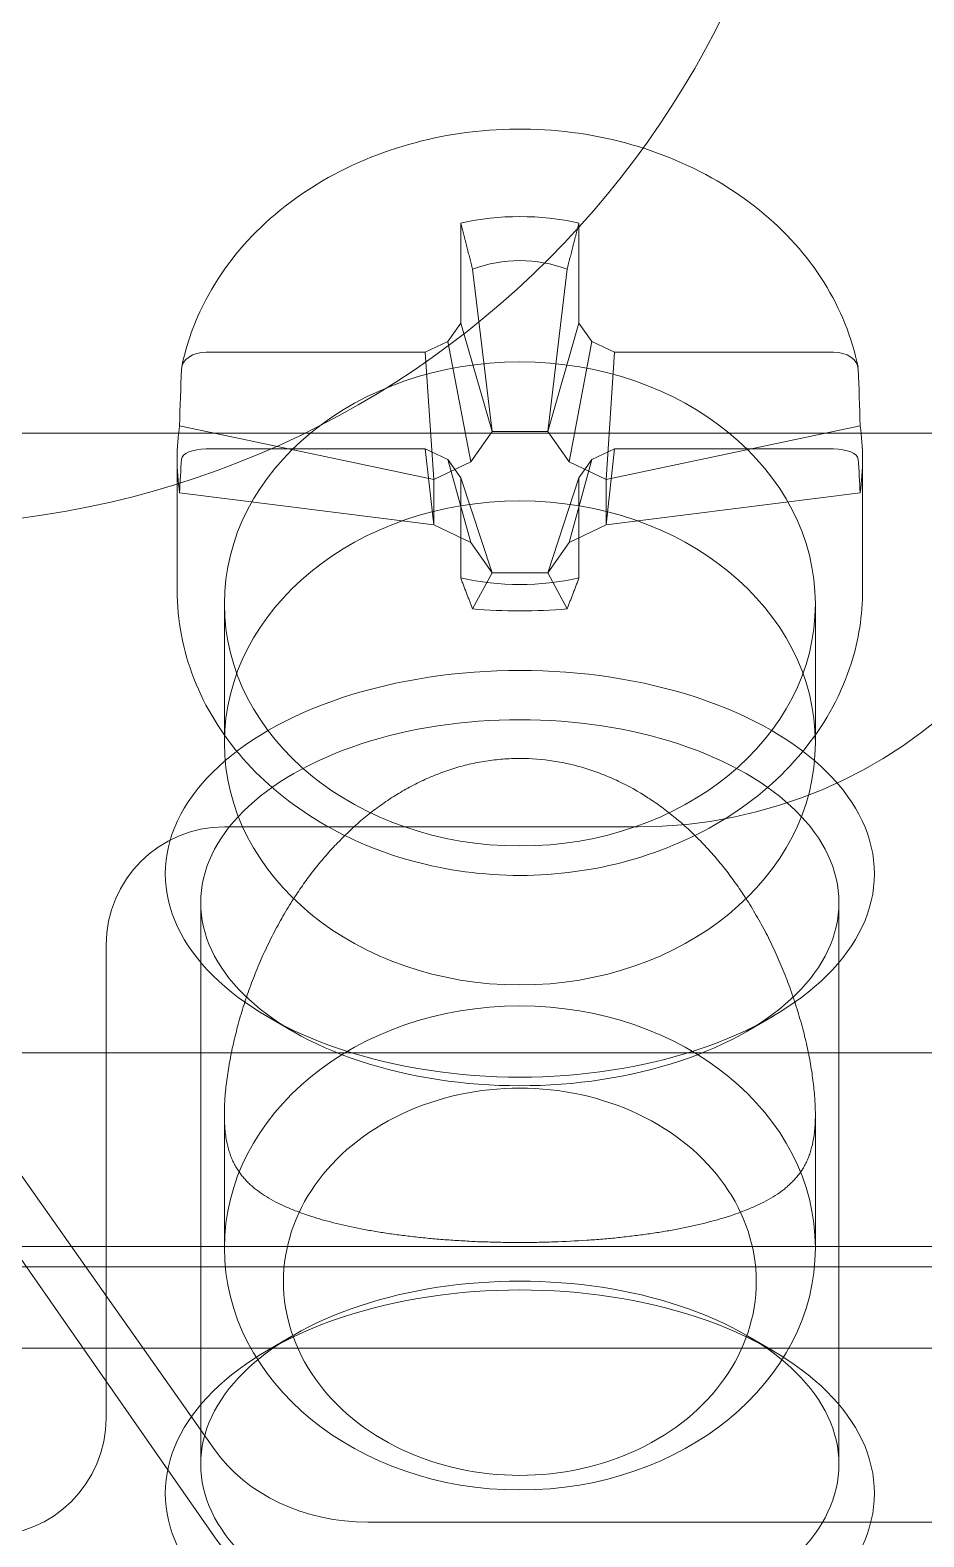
# Model space of a CAD drawing. Header units: millimetres. Extents: x 42151 to 59780, y 37376 to 44547.
# Drawn here: x 47664.47 to 47672.03, y 42997.36 to 43010.11 of the extents above; entities that cross this region are included whole.
import ezdxf

# ---------------------------------------------------------------- set-up
doc = ezdxf.new("R2010")
doc.units = ezdxf.units.MM
doc.set_wipeout_variables(frame=1)
doc.layers.add('! NO PLOT !', color=7, linetype='Continuous', true_color=0xff75dd, plot=False)
doc.layers.add('000-PI-Oprema', color=30, linetype='Continuous', lineweight=5)
doc.layers.add('004-PI-DIN Šina', color=3, linetype='Continuous')

# ---------------------------------------------------------------- blocks, each defined once
blk = doc.blocks.new('*U134')
at = {"layer": '004-PI-DIN Šina'}
blk.add_lwpolyline([(0, -12.5), (610, -12.5)], dxfattribs=at)
blk = doc.blocks.new('Shrack distriblock 125A')
blk.add_wipeout([(50953.151, 45336.978), (51024.151, 45336.978), (51024.151, 45240.978), (51017.651, 45240.978), (51017.651, 45241.478), (50959.651, 45241.478), (50959.651, 45240.978), (50953.151, 45240.978), (50953.151, 45241.478)]).dxf.layer = '! NO PLOT !'
at = {"layer": '000-PI-Oprema'}
for p, q in [((50971.151, 45283.787), (50971.151, 45282.94)), ((50971.151, 45283.787), (50971.151, 45282.94)), ((50972.151, 45282.94), (50972.151, 45283.787)), ((50972.151, 45282.94), (50972.151, 45283.787)), ((50971.416, 45282.022), (50971.251, 45283.397)), ((50971.416, 45282.022), (50971.251, 45283.397)), ((50972.051, 45283.397), (50971.887, 45282.022)), ((50972.051, 45283.397), (50971.887, 45282.022)), ((50971.151, 45282.94), (50971.041, 45282.785)), ((50971.151, 45282.94), (50971.041, 45282.785)), ((50971.416, 45282.022), (50971.151, 45282.94)), ((50971.416, 45282.022), (50971.151, 45282.94)), ((50971.887, 45282.022), (50972.151, 45282.94)), ((50971.887, 45282.022), (50972.151, 45282.94)), ((50972.261, 45282.785), (50972.151, 45282.94)), ((50972.261, 45282.785), (50972.151, 45282.94)), ((50971.041, 45282.785), (50970.851, 45282.695)), ((50971.041, 45282.785), (50970.851, 45282.695)), ((50971.235, 45281.766), (50971.041, 45282.785)), ((50971.235, 45281.766), (50971.041, 45282.785)), ((50972.261, 45282.785), (50972.067, 45281.766)), ((50972.261, 45282.785), (50972.067, 45281.766)), ((50972.451, 45282.695), (50972.261, 45282.785)), ((50972.451, 45282.695), (50972.261, 45282.785)), ((50970.851, 45282.695), (50968.998, 45282.695)), ((50970.851, 45282.695), (50968.998, 45282.695)), ((50970.922, 45281.618), (50970.851, 45282.695)), ((50970.922, 45281.618), (50970.851, 45282.695)), ((50972.451, 45282.695), (50972.38, 45281.618)), ((50972.451, 45282.695), (50972.38, 45281.618)), ((50974.304, 45282.695), (50972.451, 45282.695)), ((50974.304, 45282.695), (50972.451, 45282.695)), ((50959.651, 45282.01), (51017.651, 45282.01)), ((50959.651, 45282.01), (51017.651, 45282.01)), ((50968.772, 45282.072), (50970.922, 45281.618)), ((50968.772, 45282.072), (50970.922, 45281.618)), ((50971.416, 45282.022), (50971.235, 45281.766)), ((50971.416, 45282.022), (50971.235, 45281.766)), ((50971.416, 45282.022), (50971.887, 45282.022)), ((50971.416, 45282.022), (50971.887, 45282.022)), ((50972.067, 45281.766), (50971.887, 45282.022)), ((50972.067, 45281.766), (50971.887, 45282.022)), ((50972.38, 45281.618), (50974.53, 45282.072)), ((50972.38, 45281.618), (50974.53, 45282.072)), ((50968.998, 45281.875), (50970.851, 45281.875)), ((50968.998, 45281.875), (50970.851, 45281.875)), ((50970.851, 45281.875), (50970.922, 45281.232)), ((50970.851, 45281.875), (50971.041, 45281.785)), ((50970.851, 45281.875), (50970.922, 45281.232)), ((50970.851, 45281.875), (50971.041, 45281.785)), ((50972.261, 45281.785), (50972.451, 45281.875)), ((50972.261, 45281.785), (50972.451, 45281.875)), ((50972.38, 45281.232), (50972.451, 45281.875)), ((50972.38, 45281.232), (50972.451, 45281.875)), ((50972.451, 45281.875), (50974.304, 45281.875)), ((50972.451, 45281.875), (50974.304, 45281.875)), ((50968.751, 45280.679), (50968.751, 45281.791)), ((50968.751, 45280.679), (50968.751, 45281.791)), ((50971.235, 45281.766), (50970.922, 45281.618)), ((50971.235, 45281.766), (50970.922, 45281.618)), ((50971.041, 45281.785), (50971.151, 45281.63)), ((50971.041, 45281.785), (50971.235, 45281.084)), ((50971.041, 45281.785), (50971.151, 45281.63)), ((50971.041, 45281.785), (50971.235, 45281.084)), ((50972.067, 45281.084), (50972.261, 45281.785)), ((50972.067, 45281.084), (50972.261, 45281.785)), ((50972.38, 45281.618), (50972.067, 45281.766)), ((50972.38, 45281.618), (50972.067, 45281.766)), ((50972.151, 45281.63), (50972.261, 45281.785)), ((50972.151, 45281.63), (50972.261, 45281.785)), ((50974.551, 45280.679), (50974.551, 45281.791)), ((50974.551, 45280.679), (50974.551, 45281.791)), ((50970.922, 45281.232), (50970.922, 45281.618)), ((50970.922, 45281.232), (50970.922, 45281.618)), ((50971.151, 45281.63), (50971.151, 45280.783)), ((50971.151, 45281.63), (50971.416, 45280.827)), ((50971.151, 45281.63), (50971.151, 45280.783)), ((50971.151, 45281.63), (50971.416, 45280.827)), ((50971.887, 45280.827), (50972.151, 45281.63)), ((50971.887, 45280.827), (50972.151, 45281.63)), ((50972.151, 45280.783), (50972.151, 45281.63)), ((50972.151, 45280.783), (50972.151, 45281.63)), ((50972.38, 45281.618), (50972.38, 45281.232)), ((50972.38, 45281.618), (50972.38, 45281.232)), ((50970.922, 45281.232), (50968.772, 45281.503)), ((50970.922, 45281.232), (50968.772, 45281.503)), ((50974.53, 45281.503), (50972.38, 45281.232)), ((50974.53, 45281.503), (50972.38, 45281.232)), ((50970.922, 45281.232), (50971.235, 45281.084)), ((50970.922, 45281.232), (50971.235, 45281.084)), ((50972.067, 45281.084), (50972.38, 45281.232)), ((50972.067, 45281.084), (50972.38, 45281.232)), ((50971.235, 45281.084), (50971.416, 45280.827)), ((50971.235, 45281.084), (50971.416, 45280.827)), ((50971.887, 45280.827), (50972.067, 45281.084)), ((50971.887, 45280.827), (50972.067, 45281.084)), ((50971.251, 45280.522), (50971.416, 45280.827)), ((50971.251, 45280.522), (50971.416, 45280.827)), ((50971.887, 45280.827), (50971.416, 45280.827)), ((50971.887, 45280.827), (50971.416, 45280.827)), ((50971.887, 45280.827), (50972.051, 45280.522)), ((50971.887, 45280.827), (50972.051, 45280.522)), ((50969.151, 45280.564), (50969.151, 45279.388)), ((50969.151, 45280.564), (50969.151, 45279.388)), ((50974.151, 45280.564), (50974.151, 45279.388)), ((50974.151, 45280.564), (50974.151, 45279.388)), ((50972.651, 45278.678), (50969.151, 45278.678)), ((50972.651, 45278.678), (50969.151, 45278.678)), ((50968.951, 45278.036), (50968.951, 45273.285)), ((50968.951, 45278.036), (50968.951, 45273.285)), ((50974.351, 45278.036), (50974.351, 45273.285)), ((50974.351, 45278.036), (50974.351, 45273.285)), ((50968.151, 45277.678), (50968.151, 45273.678)), ((50968.151, 45277.678), (50968.151, 45273.678)), ((50969.723, 45276.951), (50969.509, 45277.077)), ((50969.723, 45276.951), (50969.509, 45277.077)), ((50973.579, 45276.951), (50973.793, 45277.077)), ((50973.579, 45276.951), (50973.793, 45277.077)), ((50969.067, 45273.409), (50966.584, 45276.931)), ((50969.067, 45273.409), (50966.584, 45276.931)), ((50959.651, 45276.767), (51017.651, 45276.767)), ((50959.651, 45276.767), (51017.651, 45276.767)), ((50969.067, 45272.67), (50966.584, 45276.235)), ((50969.067, 45272.67), (50966.584, 45276.235)), ((50969.151, 45276.245), (50969.151, 45275.115)), ((50969.151, 45276.245), (50969.151, 45275.115)), ((50974.151, 45276.245), (50974.151, 45275.115)), ((50974.151, 45276.245), (50974.151, 45275.115)), ((51017.651, 45275.127), (50959.651, 45275.127)), ((51017.651, 45275.127), (50959.651, 45275.127)), ((50969.151, 45275.115), (50969.151, 45275.115)), ((50969.151, 45275.115), (50969.151, 45275.115)), ((50969.151, 45275.115), (50969.151, 45275.115)), ((50969.151, 45275.115), (50969.151, 45275.115)), ((50974.151, 45275.115), (50974.151, 45275.115)), ((50974.151, 45275.115), (50974.151, 45275.115)), ((50974.151, 45275.115), (50974.151, 45275.115)), ((50974.151, 45275.115), (50974.151, 45275.115)), ((51017.651, 45274.955), (50959.651, 45274.955)), ((51017.651, 45274.955), (50959.651, 45274.955)), ((50969.723, 45274.369), (50969.509, 45274.244)), ((50969.723, 45274.369), (50969.509, 45274.244)), ((50973.579, 45274.369), (50973.793, 45274.244)), ((50973.579, 45274.369), (50973.793, 45274.244)), ((50959.651, 45274.266), (51017.651, 45274.266)), ((50959.651, 45274.266), (51017.651, 45274.266)), ((50978.336, 45272.795), (50970.366, 45272.795)), ((50978.336, 45272.795), (50970.366, 45272.795))]:
    blk.add_line(p, q, dxfattribs=at)
for centre, radius, start, end in [((50966.451, 45288.928), 7.7, 270, 90), ((50966.451, 45288.928), 7.7, 270, 90), ((50972.651, 45282.678), 4, 270, 0), ((50972.651, 45282.678), 4, 270, 0), ((50969.151, 45277.678), 1, 90, 180), ((50969.151, 45277.678), 1, 90, 180), ((50967.151, 45273.678), 1, 180, 0), ((50967.151, 45273.678), 1, 180, 0)]:
    blk.add_arc(centre, radius, start, end, dxfattribs=at)
for centre, major_axis, ratio, start_param, end_param in [((50971.651, 45282.285), (-1.9, 0), 0.819152, -1.83709, -1.304502), ((50971.651, 45282.285), (-1.9, 0), 0.819152, -1.83709, -1.304502), ((50968.992, 45282.551), (-0.204, -0.007), 0.70453, -1.622504, -0.05384), ((50968.992, 45282.551), (-0.204, -0.007), 0.70453, -1.622504, -0.05384), ((50974.31, 45282.551), (0.204, -0.007), 0.70453, 0.05384, 1.622504), ((50974.31, 45282.551), (0.204, -0.007), 0.70453, 0.05384, 1.622504), ((50971.651, 45280.659), (0, 7.058), 0.410887, 1.409849, 1.45085), ((50971.651, 45280.659), (0, 7.058), 0.410887, 1.409849, 1.45085), ((50971.651, 45280.659), (0, 7.058), 0.410887, -1.45085, -1.409849), ((50971.651, 45280.659), (0, 7.058), 0.410887, -1.45085, -1.409849), ((50971.651, 45282.285), (1.9, 0), 0.819152, -1.83709, -1.304502), ((50971.651, 45282.285), (1.9, 0), 0.819152, -1.83709, -1.304502), ((50971.651, 45278.281), (3, 0), 0.573576, 0, 3.141593), ((50971.651, 45278.281), (3, 0), 0.573576, 0, 3.141593), ((50971.651, 45278.036), (2.7, 0), 0.573576, 0, 3.141593), ((50971.651, 45278.036), (2.7, 0), 0.573576, 0, 3.141593), ((50971.651, 45278.281), (-3, 0), 0.573576, 0, 3.141593), ((50971.651, 45278.281), (-3, 0), 0.573576, 0, 3.141593), ((50971.651, 45278.036), (-2.7, 0), 0.573576, 0, 3.141593), ((50971.651, 45278.036), (-2.7, 0), 0.573576, 0, 3.141593), ((50971.651, 45273.039), (3, 0), 0.573576, 0, 3.141593), ((50971.651, 45273.039), (3, 0), 0.573576, 0, 3.141593), ((50971.651, 45273.285), (2.7, 0), 0.573576, 0, 3.141593), ((50971.651, 45273.285), (2.7, 0), 0.573576, 0, 3.141593), ((50971.651, 45273.285), (-2.7, 0), 0.573576, 0, 3.141593), ((50971.651, 45273.285), (-2.7, 0), 0.573576, 0, 3.141593), ((50971.651, 45273.039), (-3, 0), 0.573576, 0, 3.141593), ((50971.651, 45273.039), (-3, 0), 0.573576, 0, 3.141593), ((50970.366, 45273.292), (-1.5, 0), 0.829164, 0.523599, 0.933135), ((50970.366, 45273.292), (-1.5, 0), 0.829164, 0.523599, 0.933135)]:
    blk.add_ellipse(centre, major_axis=major_axis, ratio=ratio, start_param=start_param, end_param=end_param, dxfattribs=at)
at = {"layer": '000-PI-Oprema', "extrusion": (0, 0, -1)}
for centre, major_axis, ratio, start_param, end_param in [((50971.651, 45281.379), (0, -2.09), 0.736297, 2.878619, 3.404567), ((50971.651, 45281.379), (0, -2.09), 0.736297, 2.878619, 3.404567), ((50971.651, 45280.659), (0, 11.809), 0.245576, -1.45085, -1.409849), ((50971.651, 45280.659), (0, 11.809), 0.245576, -1.45085, -1.409849), ((50971.651, 45280.564), (-2.5, 0), 0.819152, -1.570796, 1.570796), ((50971.651, 45280.564), (-2.5, 0), 0.819152, -1.570796, 1.570796), ((50971.651, 45280.564), (2.5, 0), 0.819152, -1.570796, 1.570796), ((50971.651, 45280.564), (2.5, 0), 0.819152, -1.570796, 1.570796), ((50971.651, 45280.659), (0, 11.809), 0.245576, 1.409849, 1.45085), ((50971.651, 45280.659), (0, 11.809), 0.245576, 1.409849, 1.45085), ((50971.651, 45281.302), (-2.744, 1.231), 0.761539, -0.329093, -0.209146), ((50971.651, 45281.302), (-2.744, 1.231), 0.761539, -0.329093, -0.209146), ((50971.651, 45281.302), (-2.744, -1.231), 0.761539, 3.350739, 3.470685), ((50971.651, 45281.302), (-2.744, -1.231), 0.761539, 3.350739, 3.470685), ((50968.992, 45281.789), (0.204, 0.003), 0.4213, -3.107899, -1.539235), ((50968.992, 45281.789), (0.204, 0.003), 0.4213, -3.107899, -1.539235), ((50974.31, 45281.789), (-0.204, 0.003), 0.4213, -4.74395, -3.175286), ((50974.31, 45281.789), (-0.204, 0.003), 0.4213, -4.74395, -3.175286), ((50971.651, 45281.302), (-2.744, 1.231), 0.761539, -0.449039, -0.329093), ((50971.651, 45281.302), (-2.744, 1.231), 0.761539, -0.449039, -0.329093), ((50971.651, 45281.302), (-2.744, -1.231), 0.761539, -2.8125, -2.692553), ((50971.651, 45281.302), (-2.744, -1.231), 0.761539, -2.8125, -2.692553), ((50971.651, 45279.388), (-2.5, 0), 0.819152, -1.570796, 1.570796), ((50971.651, 45279.388), (-2.5, 0), 0.819152, -1.570796, 1.570796), ((50971.651, 45279.388), (2.5, 0), 0.819152, -1.570796, 1.570796), ((50971.651, 45279.388), (2.5, 0), 0.819152, -1.570796, 1.570796), ((50971.651, 45280.97), (-1.539, 0), 0.301619, -1.83377, -1.307822), ((50971.651, 45280.97), (-1.539, 0), 0.301619, -1.83377, -1.307822), ((50971.651, 45275.115), (-2.5, 0), 0.819152, 0, 1.570796), ((50971.651, 45275.115), (-2.5, 0), 0.819152, 0, 1.570796), ((50971.651, 45275.115), (2.5, 0), 0.819152, -1.570796, 0), ((50971.651, 45275.115), (2.5, 0), 0.819152, -1.570796, 0), ((50971.651, 45274.829), (-2, 0), 0.819152, 0, 3.141593), ((50971.651, 45274.829), (-2, 0), 0.819152, 0, 3.141593), ((50971.651, 45275.115), (-2.5, 0), 0.819152, -1.570796, 0), ((50971.651, 45275.115), (-2.5, 0), 0.819152, -1.570796, 0), ((50971.651, 45275.115), (2.5, 0), 0.819152, 0, 1.570796), ((50971.651, 45275.115), (2.5, 0), 0.819152, 0, 1.570796), ((50971.651, 45274.829), (2, 0), 0.819152, 0, 3.141593), ((50971.651, 45274.829), (2, 0), 0.819152, 0, 3.141593), ((50970.366, 45274.023), (-1.5, 0), 0.819152, -1.570796, -0.523599), ((50970.366, 45274.023), (-1.5, 0), 0.819152, -1.570796, -0.523599)]:
    blk.add_ellipse(centre, major_axis=major_axis, ratio=ratio, start_param=start_param, end_param=end_param, dxfattribs=at)
at = {"layer": '000-PI-Oprema'}
for points, knots in [([(50974.512, 45282.567), (50974.461, 45282.818), (50974.364, 45283.061), (50974.082, 45283.512), (50973.896, 45283.719), (50973.455, 45284.077), (50973.199, 45284.226), (50972.642, 45284.452), (50972.341, 45284.527), (50971.724, 45284.595), (50971.409, 45284.588), (50970.798, 45284.49), (50970.502, 45284.4), (50969.958, 45284.146), (50969.71, 45283.982), (50969.292, 45283.598), (50969.12, 45283.377), (50968.899, 45282.956), (50968.83, 45282.764), (50968.79, 45282.567)], [0.162405, 0.162405, 0.162405, 0.162405, 0.4733, 0.4733, 0.789855, 0.789855, 1.112049, 1.112049, 1.43711, 1.43711, 1.763061, 1.763061, 2.088939, 2.088939, 2.413664, 2.413664, 2.734966, 2.734966, 2.979187, 2.979187, 2.979187, 2.979187]), ([(50974.512, 45282.567), (50974.461, 45282.818), (50974.364, 45283.061), (50974.082, 45283.512), (50973.896, 45283.719), (50973.455, 45284.077), (50973.199, 45284.226), (50972.642, 45284.452), (50972.341, 45284.527), (50971.724, 45284.595), (50971.409, 45284.588), (50970.798, 45284.49), (50970.502, 45284.4), (50969.958, 45284.146), (50969.71, 45283.982), (50969.292, 45283.598), (50969.12, 45283.377), (50968.899, 45282.956), (50968.83, 45282.764), (50968.79, 45282.567)], [0.162405, 0.162405, 0.162405, 0.162405, 0.4733, 0.4733, 0.789855, 0.789855, 1.112049, 1.112049, 1.43711, 1.43711, 1.763061, 1.763061, 2.088939, 2.088939, 2.413664, 2.413664, 2.734966, 2.734966, 2.979187, 2.979187, 2.979187, 2.979187]), ([(50968.751, 45280.679), (50968.751, 45280.425), (50968.8, 45280.172), (50968.988, 45279.689), (50969.129, 45279.46), (50969.491, 45279.048), (50969.713, 45278.866), (50970.215, 45278.567), (50970.497, 45278.451), (50971.09, 45278.299), (50971.401, 45278.262), (50972.023, 45278.273), (50972.334, 45278.321), (50972.92, 45278.495), (50973.197, 45278.621), (50973.688, 45278.942), (50973.902, 45279.135), (50974.244, 45279.568), (50974.374, 45279.807), (50974.518, 45280.26), (50974.551, 45280.47), (50974.551, 45280.679)], [3.141593, 3.141593, 3.141593, 3.141593, 3.451487, 3.451487, 3.764712, 3.764712, 4.084243, 4.084243, 4.408137, 4.408137, 4.733785, 4.733785, 5.059799, 5.059799, 5.385318, 5.385318, 5.708784, 5.708784, 6.027392, 6.027392, 6.283185, 6.283185, 6.283185, 6.283185]), ([(50968.751, 45280.679), (50968.751, 45280.425), (50968.8, 45280.172), (50968.988, 45279.689), (50969.129, 45279.46), (50969.491, 45279.048), (50969.713, 45278.866), (50970.215, 45278.567), (50970.497, 45278.451), (50971.09, 45278.299), (50971.401, 45278.262), (50972.023, 45278.273), (50972.334, 45278.321), (50972.92, 45278.495), (50973.197, 45278.621), (50973.688, 45278.942), (50973.902, 45279.135), (50974.244, 45279.568), (50974.374, 45279.807), (50974.518, 45280.26), (50974.551, 45280.47), (50974.551, 45280.679)], [3.141593, 3.141593, 3.141593, 3.141593, 3.451487, 3.451487, 3.764712, 3.764712, 4.084243, 4.084243, 4.408137, 4.408137, 4.733785, 4.733785, 5.059799, 5.059799, 5.385318, 5.385318, 5.708784, 5.708784, 6.027392, 6.027392, 6.283185, 6.283185, 6.283185, 6.283185]), ([(50971.651, 45275.161), (50971.627, 45275.161), (50971.603, 45275.161), (50971.579, 45275.161), (50971.555, 45275.161), (50971.531, 45275.162), (50971.507, 45275.162), (50971.483, 45275.163), (50971.459, 45275.163), (50971.436, 45275.164), (50971.412, 45275.164), (50971.388, 45275.165), (50971.364, 45275.166), (50971.341, 45275.167), (50971.317, 45275.167), (50971.294, 45275.168), (50971.27, 45275.169), (50971.247, 45275.17), (50971.223, 45275.172), (50971.177, 45275.174), (50971.13, 45275.177), (50971.085, 45275.18), (50971.039, 45275.183), (50970.993, 45275.186), (50970.949, 45275.19), (50970.927, 45275.192), (50970.905, 45275.194), (50970.883, 45275.196), (50970.861, 45275.198), (50970.839, 45275.2), (50970.817, 45275.203), (50970.774, 45275.207), (50970.731, 45275.212), (50970.69, 45275.217), (50970.648, 45275.222), (50970.607, 45275.228), (50970.566, 45275.233), (50970.526, 45275.239), (50970.486, 45275.245), (50970.448, 45275.252), (50970.409, 45275.258), (50970.371, 45275.264), (50970.334, 45275.271), (50970.261, 45275.285), (50970.191, 45275.3), (50970.124, 45275.316), (50970.09, 45275.324), (50970.058, 45275.332), (50970.026, 45275.341), (50969.994, 45275.349), (50969.963, 45275.358), (50969.933, 45275.367), (50969.903, 45275.376), (50969.874, 45275.386), (50969.845, 45275.395), (50969.817, 45275.405), (50969.79, 45275.415), (50969.763, 45275.425), (50969.731, 45275.437), (50969.701, 45275.45), (50969.671, 45275.463), (50969.642, 45275.476), (50969.614, 45275.489), (50969.587, 45275.503), (50969.56, 45275.517), (50969.534, 45275.532), (50969.51, 45275.547), (50969.485, 45275.562), (50969.461, 45275.578), (50969.439, 45275.594), (50969.428, 45275.602), (50969.417, 45275.611), (50969.406, 45275.619), (50969.396, 45275.628), (50969.385, 45275.637), (50969.375, 45275.646), (50969.365, 45275.655), (50969.356, 45275.664), (50969.346, 45275.674), (50969.337, 45275.683), (50969.328, 45275.693), (50969.319, 45275.703), (50969.31, 45275.713), (50969.302, 45275.723), (50969.293, 45275.734), (50969.285, 45275.744), (50969.277, 45275.755), (50969.27, 45275.767), (50969.262, 45275.778), (50969.255, 45275.79), (50969.248, 45275.802), (50969.241, 45275.814), (50969.234, 45275.827), (50969.228, 45275.84), (50969.222, 45275.852), (50969.216, 45275.865), (50969.211, 45275.878), (50969.205, 45275.891), (50969.2, 45275.905), (50969.196, 45275.919), (50969.191, 45275.933), (50969.187, 45275.948), (50969.183, 45275.963), (50969.179, 45275.979), (50969.175, 45275.995), (50969.172, 45276.011), (50969.168, 45276.028), (50969.165, 45276.045), (50969.163, 45276.063), (50969.16, 45276.081), (50969.158, 45276.1), (50969.156, 45276.119), (50969.155, 45276.139), (50969.153, 45276.159), (50969.152, 45276.18), (50969.152, 45276.19), (50969.152, 45276.201), (50969.151, 45276.211), (50969.151, 45276.222), (50969.151, 45276.233), (50969.151, 45276.244), (50969.151, 45276.266), (50969.151, 45276.289), (50969.152, 45276.312), (50969.153, 45276.324), (50969.153, 45276.335), (50969.154, 45276.347), (50969.155, 45276.359), (50969.155, 45276.371), (50969.156, 45276.383), (50969.158, 45276.407), (50969.16, 45276.432), (50969.162, 45276.457), (50969.165, 45276.482), (50969.168, 45276.507), (50969.171, 45276.532), (50969.174, 45276.558), (50969.178, 45276.583), (50969.182, 45276.609), (50969.186, 45276.635), (50969.19, 45276.661), (50969.195, 45276.687), (50969.2, 45276.713), (50969.205, 45276.739), (50969.21, 45276.765), (50969.215, 45276.791), (50969.221, 45276.817), (50969.227, 45276.843), (50969.233, 45276.871), (50969.24, 45276.899), (50969.247, 45276.927), (50969.254, 45276.954), (50969.261, 45276.982), (50969.269, 45277.009), (50969.276, 45277.037), (50969.284, 45277.064), (50969.292, 45277.092), (50969.3, 45277.119), (50969.309, 45277.147), (50969.318, 45277.174), (50969.326, 45277.201), (50969.335, 45277.229), (50969.345, 45277.256), (50969.354, 45277.283), (50969.364, 45277.31), (50969.374, 45277.337), (50969.384, 45277.364), (50969.394, 45277.391), (50969.405, 45277.418), (50969.415, 45277.445), (50969.426, 45277.471), (50969.437, 45277.498), (50969.459, 45277.551), (50969.483, 45277.603), (50969.507, 45277.655), (50969.532, 45277.707), (50969.558, 45277.759), (50969.584, 45277.809), (50969.598, 45277.835), (50969.612, 45277.86), (50969.626, 45277.885), (50969.64, 45277.91), (50969.654, 45277.934), (50969.668, 45277.959), (50969.698, 45278.008), (50969.728, 45278.057), (50969.76, 45278.105), (50969.787, 45278.145), (50969.814, 45278.185), (50969.842, 45278.224), (50969.871, 45278.263), (50969.9, 45278.301), (50969.93, 45278.339), (50969.96, 45278.376), (50969.991, 45278.413), (50970.023, 45278.449), (50970.054, 45278.486), (50970.087, 45278.521), (50970.121, 45278.555), (50970.188, 45278.624), (50970.258, 45278.69), (50970.331, 45278.751), (50970.368, 45278.781), (50970.406, 45278.811), (50970.445, 45278.839), (50970.483, 45278.868), (50970.523, 45278.895), (50970.563, 45278.922), (50970.604, 45278.948), (50970.645, 45278.973), (50970.687, 45278.996), (50970.729, 45279.02), (50970.772, 45279.042), (50970.816, 45279.063), (50970.859, 45279.084), (50970.903, 45279.103), (50970.948, 45279.121), (50970.97, 45279.13), (50970.993, 45279.138), (50971.016, 45279.146), (50971.038, 45279.154), (50971.061, 45279.162), (50971.084, 45279.169), (50971.129, 45279.183), (50971.176, 45279.196), (50971.223, 45279.207), (50971.269, 45279.218), (50971.317, 45279.227), (50971.364, 45279.234), (50971.412, 45279.242), (50971.459, 45279.247), (50971.507, 45279.251), (50971.531, 45279.253), (50971.555, 45279.254), (50971.579, 45279.255), (50971.603, 45279.256), (50971.627, 45279.257), (50971.651, 45279.257)], [0, 0, 0, 0, 0.071888, 0.071888, 0.071888, 0.14386, 0.14386, 0.14386, 0.215863, 0.215863, 0.215863, 0.287842, 0.287842, 0.287842, 0.359741, 0.359741, 0.359741, 0.431621, 0.431621, 0.431621, 0.575626, 0.575626, 0.575626, 0.719663, 0.719663, 0.719663, 0.791565, 0.791565, 0.791565, 0.86345, 0.86345, 0.86345, 1.00754, 1.00754, 1.00754, 1.151908, 1.151908, 1.151908, 1.296294, 1.296294, 1.296294, 1.440361, 1.440361, 1.440361, 1.728314, 1.728314, 1.728314, 1.872779, 1.872779, 1.872779, 2.017446, 2.017446, 2.017446, 2.162158, 2.162158, 2.162158, 2.306719, 2.306719, 2.306719, 2.479472, 2.479472, 2.479472, 2.651896, 2.651896, 2.651896, 2.824736, 2.824736, 2.824736, 2.997728, 2.997728, 2.997728, 3.084202, 3.084202, 3.084202, 3.170626, 3.170626, 3.170626, 3.25698, 3.25698, 3.25698, 3.343248, 3.343248, 3.343248, 3.429419, 3.429419, 3.429419, 3.515646, 3.515646, 3.515646, 3.602158, 3.602158, 3.602158, 3.68876, 3.68876, 3.68876, 3.770061, 3.770061, 3.770061, 3.851224, 3.851224, 3.851224, 3.932233, 3.932233, 3.932233, 4.013147, 4.013147, 4.013147, 4.094186, 4.094186, 4.094186, 4.175202, 4.175202, 4.175202, 4.256159, 4.256159, 4.256159, 4.296679, 4.296679, 4.296679, 4.337184, 4.337184, 4.337184, 4.41813, 4.41813, 4.41813, 4.45864, 4.45864, 4.45864, 4.499142, 4.499142, 4.499142, 4.58008, 4.58008, 4.58008, 4.661113, 4.661113, 4.661113, 4.742093, 4.742093, 4.742093, 4.823033, 4.823033, 4.823033, 4.904081, 4.904081, 4.904081, 4.985206, 4.985206, 4.985206, 5.071356, 5.071356, 5.071356, 5.15734, 5.15734, 5.15734, 5.243338, 5.243338, 5.243338, 5.329432, 5.329432, 5.329432, 5.415618, 5.415618, 5.415618, 5.501886, 5.501886, 5.501886, 5.588218, 5.588218, 5.588218, 5.674589, 5.674589, 5.674589, 5.847312, 5.847312, 5.847312, 6.019742, 6.019742, 6.019742, 6.105738, 6.105738, 6.105738, 6.191817, 6.191817, 6.191817, 6.36458, 6.36458, 6.36458, 6.509557, 6.509557, 6.509557, 6.654631, 6.654631, 6.654631, 6.799616, 6.799616, 6.799616, 6.944361, 6.944361, 6.944361, 7.232781, 7.232781, 7.232781, 7.377104, 7.377104, 7.377104, 7.522022, 7.522022, 7.522022, 7.667128, 7.667128, 7.667128, 7.812077, 7.812077, 7.812077, 7.95661, 7.95661, 7.95661, 8.028668, 8.028668, 8.028668, 8.100624, 8.100624, 8.100624, 8.244804, 8.244804, 8.244804, 8.38905, 8.38905, 8.38905, 8.533024, 8.533024, 8.533024, 8.605069, 8.605069, 8.605069, 8.677165, 8.677165, 8.677165, 8.677165]), ([(50971.651, 45275.161), (50971.627, 45275.161), (50971.603, 45275.161), (50971.579, 45275.161), (50971.555, 45275.161), (50971.531, 45275.162), (50971.507, 45275.162), (50971.483, 45275.163), (50971.459, 45275.163), (50971.436, 45275.164), (50971.412, 45275.164), (50971.388, 45275.165), (50971.364, 45275.166), (50971.341, 45275.167), (50971.317, 45275.167), (50971.294, 45275.168), (50971.27, 45275.169), (50971.247, 45275.17), (50971.223, 45275.172), (50971.177, 45275.174), (50971.13, 45275.177), (50971.085, 45275.18), (50971.039, 45275.183), (50970.993, 45275.186), (50970.949, 45275.19), (50970.927, 45275.192), (50970.905, 45275.194), (50970.883, 45275.196), (50970.861, 45275.198), (50970.839, 45275.2), (50970.817, 45275.203), (50970.774, 45275.207), (50970.731, 45275.212), (50970.69, 45275.217), (50970.648, 45275.222), (50970.607, 45275.228), (50970.566, 45275.233), (50970.526, 45275.239), (50970.486, 45275.245), (50970.448, 45275.252), (50970.409, 45275.258), (50970.371, 45275.264), (50970.334, 45275.271), (50970.261, 45275.285), (50970.191, 45275.3), (50970.124, 45275.316), (50970.09, 45275.324), (50970.058, 45275.332), (50970.026, 45275.341), (50969.994, 45275.349), (50969.963, 45275.358), (50969.933, 45275.367), (50969.903, 45275.376), (50969.874, 45275.386), (50969.845, 45275.395), (50969.817, 45275.405), (50969.79, 45275.415), (50969.763, 45275.425), (50969.731, 45275.437), (50969.701, 45275.45), (50969.671, 45275.463), (50969.642, 45275.476), (50969.614, 45275.489), (50969.587, 45275.503), (50969.56, 45275.517), (50969.534, 45275.532), (50969.51, 45275.547), (50969.485, 45275.562), (50969.461, 45275.578), (50969.439, 45275.594), (50969.428, 45275.602), (50969.417, 45275.611), (50969.406, 45275.619), (50969.396, 45275.628), (50969.385, 45275.637), (50969.375, 45275.646), (50969.365, 45275.655), (50969.356, 45275.664), (50969.346, 45275.674), (50969.337, 45275.683), (50969.328, 45275.693), (50969.319, 45275.703), (50969.31, 45275.713), (50969.302, 45275.723), (50969.293, 45275.734), (50969.285, 45275.744), (50969.277, 45275.755), (50969.27, 45275.767), (50969.262, 45275.778), (50969.255, 45275.79), (50969.248, 45275.802), (50969.241, 45275.814), (50969.234, 45275.827), (50969.228, 45275.84), (50969.222, 45275.852), (50969.216, 45275.865), (50969.211, 45275.878), (50969.205, 45275.891), (50969.2, 45275.905), (50969.196, 45275.919), (50969.191, 45275.933), (50969.187, 45275.948), (50969.183, 45275.963), (50969.179, 45275.979), (50969.175, 45275.995), (50969.172, 45276.011), (50969.168, 45276.028), (50969.165, 45276.045), (50969.163, 45276.063), (50969.16, 45276.081), (50969.158, 45276.1), (50969.156, 45276.119), (50969.155, 45276.139), (50969.153, 45276.159), (50969.152, 45276.18), (50969.152, 45276.19), (50969.152, 45276.201), (50969.151, 45276.211), (50969.151, 45276.222), (50969.151, 45276.233), (50969.151, 45276.244), (50969.151, 45276.266), (50969.151, 45276.289), (50969.152, 45276.312), (50969.153, 45276.324), (50969.153, 45276.335), (50969.154, 45276.347), (50969.155, 45276.359), (50969.155, 45276.371), (50969.156, 45276.383), (50969.158, 45276.407), (50969.16, 45276.432), (50969.162, 45276.457), (50969.165, 45276.482), (50969.168, 45276.507), (50969.171, 45276.532), (50969.174, 45276.558), (50969.178, 45276.583), (50969.182, 45276.609), (50969.186, 45276.635), (50969.19, 45276.661), (50969.195, 45276.687), (50969.2, 45276.713), (50969.205, 45276.739), (50969.21, 45276.765), (50969.215, 45276.791), (50969.221, 45276.817), (50969.227, 45276.843), (50969.233, 45276.871), (50969.24, 45276.899), (50969.247, 45276.927), (50969.254, 45276.954), (50969.261, 45276.982), (50969.269, 45277.009), (50969.276, 45277.037), (50969.284, 45277.064), (50969.292, 45277.092), (50969.3, 45277.119), (50969.309, 45277.147), (50969.318, 45277.174), (50969.326, 45277.201), (50969.335, 45277.229), (50969.345, 45277.256), (50969.354, 45277.283), (50969.364, 45277.31), (50969.374, 45277.337), (50969.384, 45277.364), (50969.394, 45277.391), (50969.405, 45277.418), (50969.415, 45277.445), (50969.426, 45277.471), (50969.437, 45277.498), (50969.459, 45277.551), (50969.483, 45277.603), (50969.507, 45277.655), (50969.532, 45277.707), (50969.558, 45277.759), (50969.584, 45277.809), (50969.598, 45277.835), (50969.612, 45277.86), (50969.626, 45277.885), (50969.64, 45277.91), (50969.654, 45277.934), (50969.668, 45277.959), (50969.698, 45278.008), (50969.728, 45278.057), (50969.76, 45278.105), (50969.787, 45278.145), (50969.814, 45278.185), (50969.842, 45278.224), (50969.871, 45278.263), (50969.9, 45278.301), (50969.93, 45278.339), (50969.96, 45278.376), (50969.991, 45278.413), (50970.023, 45278.449), (50970.054, 45278.486), (50970.087, 45278.521), (50970.121, 45278.555), (50970.188, 45278.624), (50970.258, 45278.69), (50970.331, 45278.751), (50970.368, 45278.781), (50970.406, 45278.811), (50970.445, 45278.839), (50970.483, 45278.868), (50970.523, 45278.895), (50970.563, 45278.922), (50970.604, 45278.948), (50970.645, 45278.973), (50970.687, 45278.996), (50970.729, 45279.02), (50970.772, 45279.042), (50970.816, 45279.063), (50970.859, 45279.084), (50970.903, 45279.103), (50970.948, 45279.121), (50970.97, 45279.13), (50970.993, 45279.138), (50971.016, 45279.146), (50971.038, 45279.154), (50971.061, 45279.162), (50971.084, 45279.169), (50971.129, 45279.183), (50971.176, 45279.196), (50971.223, 45279.207), (50971.269, 45279.218), (50971.317, 45279.227), (50971.364, 45279.234), (50971.412, 45279.242), (50971.459, 45279.247), (50971.507, 45279.251), (50971.531, 45279.253), (50971.555, 45279.254), (50971.579, 45279.255), (50971.603, 45279.256), (50971.627, 45279.257), (50971.651, 45279.257)], [0, 0, 0, 0, 0.071888, 0.071888, 0.071888, 0.14386, 0.14386, 0.14386, 0.215863, 0.215863, 0.215863, 0.287842, 0.287842, 0.287842, 0.359741, 0.359741, 0.359741, 0.431621, 0.431621, 0.431621, 0.575626, 0.575626, 0.575626, 0.719663, 0.719663, 0.719663, 0.791565, 0.791565, 0.791565, 0.86345, 0.86345, 0.86345, 1.00754, 1.00754, 1.00754, 1.151908, 1.151908, 1.151908, 1.296294, 1.296294, 1.296294, 1.440361, 1.440361, 1.440361, 1.728314, 1.728314, 1.728314, 1.872779, 1.872779, 1.872779, 2.017446, 2.017446, 2.017446, 2.162158, 2.162158, 2.162158, 2.306719, 2.306719, 2.306719, 2.479472, 2.479472, 2.479472, 2.651896, 2.651896, 2.651896, 2.824736, 2.824736, 2.824736, 2.997728, 2.997728, 2.997728, 3.084202, 3.084202, 3.084202, 3.170626, 3.170626, 3.170626, 3.25698, 3.25698, 3.25698, 3.343248, 3.343248, 3.343248, 3.429419, 3.429419, 3.429419, 3.515646, 3.515646, 3.515646, 3.602158, 3.602158, 3.602158, 3.68876, 3.68876, 3.68876, 3.770061, 3.770061, 3.770061, 3.851224, 3.851224, 3.851224, 3.932233, 3.932233, 3.932233, 4.013147, 4.013147, 4.013147, 4.094186, 4.094186, 4.094186, 4.175202, 4.175202, 4.175202, 4.256159, 4.256159, 4.256159, 4.296679, 4.296679, 4.296679, 4.337184, 4.337184, 4.337184, 4.41813, 4.41813, 4.41813, 4.45864, 4.45864, 4.45864, 4.499142, 4.499142, 4.499142, 4.58008, 4.58008, 4.58008, 4.661113, 4.661113, 4.661113, 4.742093, 4.742093, 4.742093, 4.823033, 4.823033, 4.823033, 4.904081, 4.904081, 4.904081, 4.985206, 4.985206, 4.985206, 5.071356, 5.071356, 5.071356, 5.15734, 5.15734, 5.15734, 5.243338, 5.243338, 5.243338, 5.329432, 5.329432, 5.329432, 5.415618, 5.415618, 5.415618, 5.501886, 5.501886, 5.501886, 5.588218, 5.588218, 5.588218, 5.674589, 5.674589, 5.674589, 5.847312, 5.847312, 5.847312, 6.019742, 6.019742, 6.019742, 6.105738, 6.105738, 6.105738, 6.191817, 6.191817, 6.191817, 6.36458, 6.36458, 6.36458, 6.509557, 6.509557, 6.509557, 6.654631, 6.654631, 6.654631, 6.799616, 6.799616, 6.799616, 6.944361, 6.944361, 6.944361, 7.232781, 7.232781, 7.232781, 7.377104, 7.377104, 7.377104, 7.522022, 7.522022, 7.522022, 7.667128, 7.667128, 7.667128, 7.812077, 7.812077, 7.812077, 7.95661, 7.95661, 7.95661, 8.028668, 8.028668, 8.028668, 8.100624, 8.100624, 8.100624, 8.244804, 8.244804, 8.244804, 8.38905, 8.38905, 8.38905, 8.533024, 8.533024, 8.533024, 8.605069, 8.605069, 8.605069, 8.677165, 8.677165, 8.677165, 8.677165]), ([(50971.651, 45279.257), (50971.747, 45279.257), (50971.843, 45279.249), (50971.937, 45279.235), (50971.985, 45279.227), (50972.032, 45279.218), (50972.078, 45279.207), (50972.125, 45279.196), (50972.171, 45279.183), (50972.217, 45279.169), (50972.262, 45279.155), (50972.308, 45279.139), (50972.352, 45279.121), (50972.397, 45279.104), (50972.441, 45279.085), (50972.484, 45279.064), (50972.571, 45279.023), (50972.654, 45278.976), (50972.735, 45278.924), (50972.775, 45278.898), (50972.814, 45278.871), (50972.853, 45278.843), (50972.891, 45278.814), (50972.929, 45278.785), (50972.966, 45278.754), (50973.003, 45278.724), (50973.039, 45278.692), (50973.075, 45278.66), (50973.11, 45278.627), (50973.144, 45278.593), (50973.178, 45278.559), (50973.211, 45278.525), (50973.244, 45278.49), (50973.276, 45278.454), (50973.307, 45278.418), (50973.338, 45278.381), (50973.368, 45278.344), (50973.398, 45278.307), (50973.427, 45278.269), (50973.455, 45278.23), (50973.483, 45278.192), (50973.511, 45278.152), (50973.537, 45278.112), (50973.569, 45278.064), (50973.6, 45278.016), (50973.629, 45277.966), (50973.659, 45277.916), (50973.687, 45277.866), (50973.715, 45277.815), (50973.742, 45277.764), (50973.768, 45277.712), (50973.792, 45277.66), (50973.817, 45277.608), (50973.841, 45277.555), (50973.863, 45277.502), (50973.874, 45277.475), (50973.885, 45277.449), (50973.896, 45277.422), (50973.907, 45277.395), (50973.917, 45277.368), (50973.927, 45277.341), (50973.937, 45277.314), (50973.947, 45277.287), (50973.956, 45277.26), (50973.965, 45277.233), (50973.974, 45277.205), (50973.983, 45277.178), (50973.992, 45277.15), (50974.001, 45277.123), (50974.009, 45277.095), (50974.017, 45277.068), (50974.025, 45277.04), (50974.033, 45277.012), (50974.04, 45276.984), (50974.048, 45276.956), (50974.055, 45276.929), (50974.062, 45276.901), (50974.068, 45276.873), (50974.075, 45276.845), (50974.081, 45276.819), (50974.086, 45276.793), (50974.092, 45276.767), (50974.097, 45276.741), (50974.102, 45276.715), (50974.107, 45276.689), (50974.111, 45276.663), (50974.116, 45276.637), (50974.12, 45276.611), (50974.124, 45276.585), (50974.127, 45276.56), (50974.131, 45276.534), (50974.134, 45276.509), (50974.137, 45276.484), (50974.139, 45276.459), (50974.142, 45276.434), (50974.144, 45276.409), (50974.146, 45276.385), (50974.147, 45276.373), (50974.147, 45276.361), (50974.148, 45276.349), (50974.149, 45276.337), (50974.149, 45276.325), (50974.15, 45276.314), (50974.151, 45276.291), (50974.151, 45276.268), (50974.151, 45276.246), (50974.151, 45276.235), (50974.151, 45276.224), (50974.151, 45276.213), (50974.15, 45276.202), (50974.15, 45276.192), (50974.15, 45276.181), (50974.149, 45276.16), (50974.148, 45276.14), (50974.146, 45276.121), (50974.144, 45276.102), (50974.142, 45276.083), (50974.14, 45276.065), (50974.137, 45276.047), (50974.134, 45276.029), (50974.131, 45276.013), (50974.124, 45275.979), (50974.116, 45275.949), (50974.107, 45275.92), (50974.102, 45275.906), (50974.097, 45275.892), (50974.092, 45275.879), (50974.086, 45275.866), (50974.081, 45275.853), (50974.075, 45275.841), (50974.069, 45275.828), (50974.062, 45275.815), (50974.055, 45275.803), (50974.048, 45275.791), (50974.041, 45275.779), (50974.033, 45275.768), (50974.026, 45275.757), (50974.018, 45275.746), (50974.01, 45275.735), (50974.001, 45275.724), (50973.993, 45275.714), (50973.984, 45275.704), (50973.975, 45275.694), (50973.966, 45275.684), (50973.957, 45275.674), (50973.947, 45275.665), (50973.937, 45275.656), (50973.927, 45275.646), (50973.917, 45275.637), (50973.907, 45275.629), (50973.897, 45275.62), (50973.886, 45275.611), (50973.875, 45275.603), (50973.864, 45275.595), (50973.842, 45275.578), (50973.818, 45275.563), (50973.794, 45275.547), (50973.769, 45275.532), (50973.743, 45275.518), (50973.716, 45275.503), (50973.689, 45275.489), (50973.66, 45275.476), (50973.631, 45275.463), (50973.601, 45275.45), (50973.57, 45275.437), (50973.538, 45275.425), (50973.512, 45275.414), (50973.484, 45275.405), (50973.456, 45275.395), (50973.428, 45275.385), (50973.399, 45275.376), (50973.369, 45275.367), (50973.339, 45275.358), (50973.308, 45275.349), (50973.276, 45275.341), (50973.245, 45275.332), (50973.212, 45275.324), (50973.179, 45275.316), (50973.146, 45275.308), (50973.111, 45275.3), (50973.076, 45275.293), (50973.041, 45275.286), (50973.005, 45275.278), (50972.968, 45275.271), (50972.931, 45275.264), (50972.893, 45275.258), (50972.854, 45275.251), (50972.815, 45275.245), (50972.775, 45275.239), (50972.735, 45275.233), (50972.695, 45275.227), (50972.654, 45275.222), (50972.612, 45275.217), (50972.57, 45275.212), (50972.527, 45275.207), (50972.484, 45275.202), (50972.441, 45275.198), (50972.397, 45275.194), (50972.353, 45275.19), (50972.308, 45275.186), (50972.263, 45275.183), (50972.217, 45275.18), (50972.125, 45275.174), (50972.032, 45275.169), (50971.937, 45275.166), (50971.914, 45275.165), (50971.89, 45275.164), (50971.866, 45275.164), (50971.842, 45275.163), (50971.819, 45275.163), (50971.795, 45275.162), (50971.771, 45275.162), (50971.747, 45275.161), (50971.723, 45275.161), (50971.699, 45275.161), (50971.675, 45275.161), (50971.651, 45275.161)], [0, 0, 0, 0, 0.287421, 0.287421, 0.287421, 0.431266, 0.431266, 0.431266, 0.574947, 0.574947, 0.574947, 0.718706, 0.718706, 0.718706, 0.862722, 0.862722, 0.862722, 1.1503, 1.1503, 1.1503, 1.294238, 1.294238, 1.294238, 1.438552, 1.438552, 1.438552, 1.583096, 1.583096, 1.583096, 1.727657, 1.727657, 1.727657, 1.871961, 1.871961, 1.871961, 2.015715, 2.015715, 2.015715, 2.159501, 2.159501, 2.159501, 2.303649, 2.303649, 2.303649, 2.477178, 2.477178, 2.477178, 2.65091, 2.65091, 2.65091, 2.824623, 2.824623, 2.824623, 2.998084, 2.998084, 2.998084, 3.084647, 3.084647, 3.084647, 3.171058, 3.171058, 3.171058, 3.25732, 3.25732, 3.25732, 3.34377, 3.34377, 3.34377, 3.430392, 3.430392, 3.430392, 3.517055, 3.517055, 3.517055, 3.603658, 3.603658, 3.603658, 3.690142, 3.690142, 3.690142, 3.77114, 3.77114, 3.77114, 3.852039, 3.852039, 3.852039, 3.932963, 3.932963, 3.932963, 4.014, 4.014, 4.014, 4.094967, 4.094967, 4.094967, 4.1759, 4.1759, 4.1759, 4.216412, 4.216412, 4.216412, 4.256909, 4.256909, 4.256909, 4.337825, 4.337825, 4.337825, 4.378322, 4.378322, 4.378322, 4.418819, 4.418819, 4.418819, 4.499731, 4.499731, 4.499731, 4.58072, 4.58072, 4.58072, 4.661639, 4.661639, 4.661639, 4.823646, 4.823646, 4.823646, 4.904656, 4.904656, 4.904656, 4.985535, 4.985535, 4.985535, 5.071804, 5.071804, 5.071804, 5.158174, 5.158174, 5.158174, 5.244644, 5.244644, 5.244644, 5.331192, 5.331192, 5.331192, 5.417768, 5.417768, 5.417768, 5.504303, 5.504303, 5.504303, 5.590711, 5.590711, 5.590711, 5.676958, 5.676958, 5.676958, 5.849961, 5.849961, 5.849961, 6.023553, 6.023553, 6.023553, 6.197434, 6.197434, 6.197434, 6.371328, 6.371328, 6.371328, 6.515951, 6.515951, 6.515951, 6.660307, 6.660307, 6.660307, 6.804315, 6.804315, 6.804315, 6.947972, 6.947972, 6.947972, 7.092095, 7.092095, 7.092095, 7.236728, 7.236728, 7.236728, 7.381522, 7.381522, 7.381522, 7.526181, 7.526181, 7.526181, 7.670484, 7.670484, 7.670484, 7.814303, 7.814303, 7.814303, 7.958044, 7.958044, 7.958044, 8.102058, 8.102058, 8.102058, 8.389591, 8.389591, 8.389591, 8.461508, 8.461508, 8.461508, 8.533445, 8.533445, 8.533445, 8.605348, 8.605348, 8.605348, 8.677164, 8.677164, 8.677164, 8.677164]), ([(50971.651, 45279.257), (50971.747, 45279.257), (50971.843, 45279.249), (50971.937, 45279.235), (50971.985, 45279.227), (50972.032, 45279.218), (50972.078, 45279.207), (50972.125, 45279.196), (50972.171, 45279.183), (50972.217, 45279.169), (50972.262, 45279.155), (50972.308, 45279.139), (50972.352, 45279.121), (50972.397, 45279.104), (50972.441, 45279.085), (50972.484, 45279.064), (50972.571, 45279.023), (50972.654, 45278.976), (50972.735, 45278.924), (50972.775, 45278.898), (50972.814, 45278.871), (50972.853, 45278.843), (50972.891, 45278.814), (50972.929, 45278.785), (50972.966, 45278.754), (50973.003, 45278.724), (50973.039, 45278.692), (50973.075, 45278.66), (50973.11, 45278.627), (50973.144, 45278.593), (50973.178, 45278.559), (50973.211, 45278.525), (50973.244, 45278.49), (50973.276, 45278.454), (50973.307, 45278.418), (50973.338, 45278.381), (50973.368, 45278.344), (50973.398, 45278.307), (50973.427, 45278.269), (50973.455, 45278.23), (50973.483, 45278.192), (50973.511, 45278.152), (50973.537, 45278.112), (50973.569, 45278.064), (50973.6, 45278.016), (50973.629, 45277.966), (50973.659, 45277.916), (50973.687, 45277.866), (50973.715, 45277.815), (50973.742, 45277.764), (50973.768, 45277.712), (50973.792, 45277.66), (50973.817, 45277.608), (50973.841, 45277.555), (50973.863, 45277.502), (50973.874, 45277.475), (50973.885, 45277.449), (50973.896, 45277.422), (50973.907, 45277.395), (50973.917, 45277.368), (50973.927, 45277.341), (50973.937, 45277.314), (50973.947, 45277.287), (50973.956, 45277.26), (50973.965, 45277.233), (50973.974, 45277.205), (50973.983, 45277.178), (50973.992, 45277.15), (50974.001, 45277.123), (50974.009, 45277.095), (50974.017, 45277.068), (50974.025, 45277.04), (50974.033, 45277.012), (50974.04, 45276.984), (50974.048, 45276.956), (50974.055, 45276.929), (50974.062, 45276.901), (50974.068, 45276.873), (50974.075, 45276.845), (50974.081, 45276.819), (50974.086, 45276.793), (50974.092, 45276.767), (50974.097, 45276.741), (50974.102, 45276.715), (50974.107, 45276.689), (50974.111, 45276.663), (50974.116, 45276.637), (50974.12, 45276.611), (50974.124, 45276.585), (50974.127, 45276.56), (50974.131, 45276.534), (50974.134, 45276.509), (50974.137, 45276.484), (50974.139, 45276.459), (50974.142, 45276.434), (50974.144, 45276.409), (50974.146, 45276.385), (50974.147, 45276.373), (50974.147, 45276.361), (50974.148, 45276.349), (50974.149, 45276.337), (50974.149, 45276.325), (50974.15, 45276.314), (50974.151, 45276.291), (50974.151, 45276.268), (50974.151, 45276.246), (50974.151, 45276.235), (50974.151, 45276.224), (50974.151, 45276.213), (50974.15, 45276.202), (50974.15, 45276.192), (50974.15, 45276.181), (50974.149, 45276.16), (50974.148, 45276.14), (50974.146, 45276.121), (50974.144, 45276.102), (50974.142, 45276.083), (50974.14, 45276.065), (50974.137, 45276.047), (50974.134, 45276.029), (50974.131, 45276.013), (50974.124, 45275.979), (50974.116, 45275.949), (50974.107, 45275.92), (50974.102, 45275.906), (50974.097, 45275.892), (50974.092, 45275.879), (50974.086, 45275.866), (50974.081, 45275.853), (50974.075, 45275.841), (50974.069, 45275.828), (50974.062, 45275.815), (50974.055, 45275.803), (50974.048, 45275.791), (50974.041, 45275.779), (50974.033, 45275.768), (50974.026, 45275.757), (50974.018, 45275.746), (50974.01, 45275.735), (50974.001, 45275.724), (50973.993, 45275.714), (50973.984, 45275.704), (50973.975, 45275.694), (50973.966, 45275.684), (50973.957, 45275.674), (50973.947, 45275.665), (50973.937, 45275.656), (50973.927, 45275.646), (50973.917, 45275.637), (50973.907, 45275.629), (50973.897, 45275.62), (50973.886, 45275.611), (50973.875, 45275.603), (50973.864, 45275.595), (50973.842, 45275.578), (50973.818, 45275.563), (50973.794, 45275.547), (50973.769, 45275.532), (50973.743, 45275.518), (50973.716, 45275.503), (50973.689, 45275.489), (50973.66, 45275.476), (50973.631, 45275.463), (50973.601, 45275.45), (50973.57, 45275.437), (50973.538, 45275.425), (50973.512, 45275.414), (50973.484, 45275.405), (50973.456, 45275.395), (50973.428, 45275.385), (50973.399, 45275.376), (50973.369, 45275.367), (50973.339, 45275.358), (50973.308, 45275.349), (50973.276, 45275.341), (50973.245, 45275.332), (50973.212, 45275.324), (50973.179, 45275.316), (50973.146, 45275.308), (50973.111, 45275.3), (50973.076, 45275.293), (50973.041, 45275.286), (50973.005, 45275.278), (50972.968, 45275.271), (50972.931, 45275.264), (50972.893, 45275.258), (50972.854, 45275.251), (50972.815, 45275.245), (50972.775, 45275.239), (50972.735, 45275.233), (50972.695, 45275.227), (50972.654, 45275.222), (50972.612, 45275.217), (50972.57, 45275.212), (50972.527, 45275.207), (50972.484, 45275.202), (50972.441, 45275.198), (50972.397, 45275.194), (50972.353, 45275.19), (50972.308, 45275.186), (50972.263, 45275.183), (50972.217, 45275.18), (50972.125, 45275.174), (50972.032, 45275.169), (50971.937, 45275.166), (50971.914, 45275.165), (50971.89, 45275.164), (50971.866, 45275.164), (50971.842, 45275.163), (50971.819, 45275.163), (50971.795, 45275.162), (50971.771, 45275.162), (50971.747, 45275.161), (50971.723, 45275.161), (50971.699, 45275.161), (50971.675, 45275.161), (50971.651, 45275.161)], [0, 0, 0, 0, 0.287421, 0.287421, 0.287421, 0.431266, 0.431266, 0.431266, 0.574947, 0.574947, 0.574947, 0.718706, 0.718706, 0.718706, 0.862722, 0.862722, 0.862722, 1.1503, 1.1503, 1.1503, 1.294238, 1.294238, 1.294238, 1.438552, 1.438552, 1.438552, 1.583096, 1.583096, 1.583096, 1.727657, 1.727657, 1.727657, 1.871961, 1.871961, 1.871961, 2.015715, 2.015715, 2.015715, 2.159501, 2.159501, 2.159501, 2.303649, 2.303649, 2.303649, 2.477178, 2.477178, 2.477178, 2.65091, 2.65091, 2.65091, 2.824623, 2.824623, 2.824623, 2.998084, 2.998084, 2.998084, 3.084647, 3.084647, 3.084647, 3.171058, 3.171058, 3.171058, 3.25732, 3.25732, 3.25732, 3.34377, 3.34377, 3.34377, 3.430392, 3.430392, 3.430392, 3.517055, 3.517055, 3.517055, 3.603658, 3.603658, 3.603658, 3.690142, 3.690142, 3.690142, 3.77114, 3.77114, 3.77114, 3.852039, 3.852039, 3.852039, 3.932963, 3.932963, 3.932963, 4.014, 4.014, 4.014, 4.094967, 4.094967, 4.094967, 4.1759, 4.1759, 4.1759, 4.216412, 4.216412, 4.216412, 4.256909, 4.256909, 4.256909, 4.337825, 4.337825, 4.337825, 4.378322, 4.378322, 4.378322, 4.418819, 4.418819, 4.418819, 4.499731, 4.499731, 4.499731, 4.58072, 4.58072, 4.58072, 4.661639, 4.661639, 4.661639, 4.823646, 4.823646, 4.823646, 4.904656, 4.904656, 4.904656, 4.985535, 4.985535, 4.985535, 5.071804, 5.071804, 5.071804, 5.158174, 5.158174, 5.158174, 5.244644, 5.244644, 5.244644, 5.331192, 5.331192, 5.331192, 5.417768, 5.417768, 5.417768, 5.504303, 5.504303, 5.504303, 5.590711, 5.590711, 5.590711, 5.676958, 5.676958, 5.676958, 5.849961, 5.849961, 5.849961, 6.023553, 6.023553, 6.023553, 6.197434, 6.197434, 6.197434, 6.371328, 6.371328, 6.371328, 6.515951, 6.515951, 6.515951, 6.660307, 6.660307, 6.660307, 6.804315, 6.804315, 6.804315, 6.947972, 6.947972, 6.947972, 7.092095, 7.092095, 7.092095, 7.236728, 7.236728, 7.236728, 7.381522, 7.381522, 7.381522, 7.526181, 7.526181, 7.526181, 7.670484, 7.670484, 7.670484, 7.814303, 7.814303, 7.814303, 7.958044, 7.958044, 7.958044, 8.102058, 8.102058, 8.102058, 8.389591, 8.389591, 8.389591, 8.461508, 8.461508, 8.461508, 8.533445, 8.533445, 8.533445, 8.605348, 8.605348, 8.605348, 8.677164, 8.677164, 8.677164, 8.677164])]:
    blk.add_open_spline(points, degree=3, knots=knots, dxfattribs=at)
for points in [[(50971.251, 45283.397), (50971.202, 45283.588), (50971.151, 45283.787)], [(50971.251, 45283.397), (50971.202, 45283.588), (50971.151, 45283.787)], [(50972.151, 45283.787), (50972.1, 45283.588), (50972.051, 45283.397)], [(50972.151, 45283.787), (50972.1, 45283.588), (50972.051, 45283.397)], [(50971.151, 45280.783), (50971.202, 45280.649), (50971.251, 45280.522)], [(50971.151, 45280.783), (50971.202, 45280.649), (50971.251, 45280.522)], [(50972.051, 45280.522), (50972.1, 45280.649), (50972.151, 45280.783)], [(50972.051, 45280.522), (50972.1, 45280.649), (50972.151, 45280.783)]]:
    blk.add_open_spline(points, degree=2, dxfattribs=at)

msp = doc.modelspace()

# ---------------------------------------------------------------- block references
msp.add_blockref('*U134', (47138.026, 43014.668))

# ---------------------------------------------------------------- next in the draw order: block references
at = {"layer": '000-PI-Oprema'}
msp.add_blockref('Shrack distriblock 125A', (-3303.042, -2275.31), dxfattribs=at)

doc.saveas('drawing.dxf')
